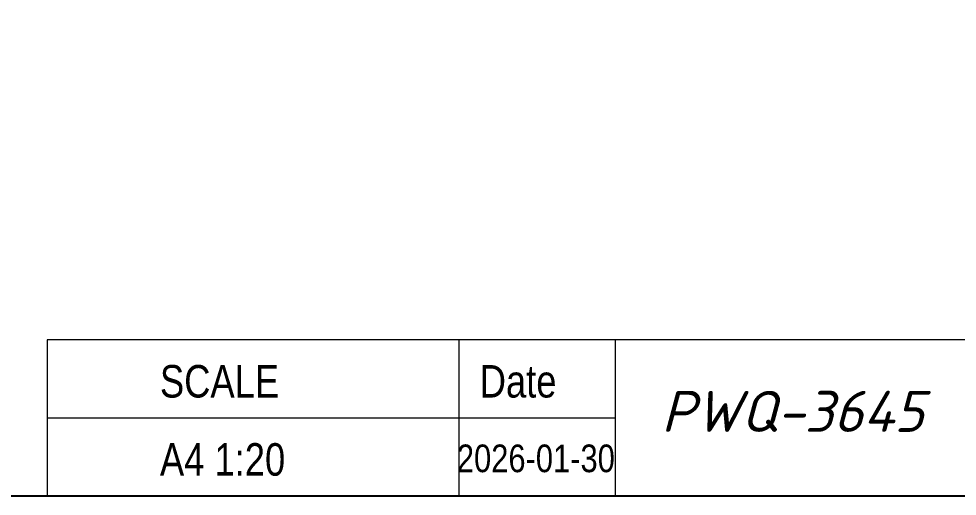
# Model space of a CAD drawing. Header units: millimetres. Extents: x 0 to 182016, y 11 to 3710.
# Drawn here: x 19378 to 20579, y 11 to 622 of the extents above; entities that cross this region are included whole.
import ezdxf

# ---------------------------------------------------------------- set-up
doc = ezdxf.new("R2010")
doc.units = ezdxf.units.MM
doc.styles.add('ROMANS', font='stylu.ttf', dxfattribs={"oblique": 15})
doc.styles.get("Standard").update_dxf_attribs({"font": 'arial.ttf'})

# ---------------------------------------------------------------- blocks, each defined once
blk = doc.blocks.new('Užsakymo nr')
at = {"color": 0, "lineweight": 0, "insert": (5198.7, 20217.8), "char_height": 52.538, "width": 1187.405, "attachment_point": 1, "style": 'ROMANS'}
blk.add_mtext('{\\fISOCPEUR|b0|i0|c0|p34;\\C256;PWQ-3645}', dxfattribs=at)
blk = doc.blocks.new('Date')
at = {"lineweight": 0, "width": 0.8}
blk.add_text('2026-01-30', height=35.38, dxfattribs=at).set_placement((4937.1, 20113.7))

msp = doc.modelspace()

# ---------------------------------------------------------------- linework, layer by layer
at = {"lineweight": 0}
for p, q in [((23113.7644164, 210.9357406), (19414.225004, 210.9357406)), ((19414.225004, 210.9357406), (19414.225004, 10.9108603)), ((19941.1666412, 210.9357406), (19941.1666412, 10.9108603)), ((20141.1915214, 210.9357406), (20141.1915214, 10.9108603)), ((20141.1915214, 110.9233004), (19414.225004, 110.9233004))]:
    msp.add_line(p, q, dxfattribs=at)
msp.add_lwpolyline([(23113.7644164, 3710.4502728), (23113.7644164, 10.9108603), (17614.4490736, 10.9108603), (17614.4490736, 3710.4502728)], close=True)

# ---------------------------------------------------------------- block references
at = {"color": 1}
for name in ['Užsakymo nr', 'Date']:
    msp.add_blockref(name, (15001.5761995, -20072.0125467), dxfattribs=at)

# ---------------------------------------------------------------- texts
at = {"lineweight": 0, "width": 0.8}
for s, p in [('SCALE', (19558.5665659, 137.2134153)), ('Date', (19967.9579429, 137.2134153)), ('A4 1:20', (19558.5665659, 37.2009752))]:
    msp.add_text(s, height=41.62239482, dxfattribs=at).set_placement(p)

doc.saveas('drawing.dxf')
